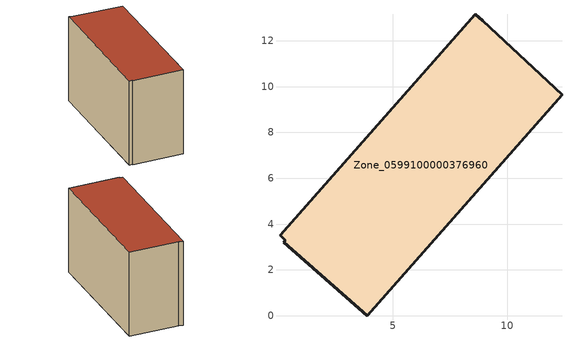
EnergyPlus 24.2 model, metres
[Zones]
Zone_0599100000376960
 floor ground (C_G): 12.38,9.63 3.87,0 0.23,3.22 0.3,3.29 0.07,3.5 8.6,13.16 8.92,12.87 z0
 wall outside (C_F): 3.87,0 12.38,9.63 8.92,12.87 8.6,13.16 0.07,3.5 0.3,3.29 0.23,3.22 3.87,0 z0:8.39
 roof outside (C_R): 0.07,3.5 0.3,3.29 0.23,3.22 3.87,0 12.38,9.63 8.92,12.87 8.6,13.16 z8.39
[BUILDING]
Pand.0599100000376960: North Axis=0; Terrain=City; Loads Convergence Tolerance Value=0.04; Temperature Convergence Tolerance Value=0.4; Solar Distribution=FullExterior; Maximum Number of Warmup Days=25; Minimum Number of Warmup Days=1
[Site:Location]
Rotterdam.The.Hague.AP_ZH_NLD Design_Conditions: Latitude=51.96; Longitude=4.45; Time Zone=1; Elevation=-4.5
[SITE:GROUNDTEMPERATURE:BUILDINGSURFACE]
18, 18, 18, 18, 18, 18, 18, 18, 18, 18, 18, 18
[MATERIAL] Thermal Absorptance=0.9; Solar Absorptance=0.7; Visible Absorptance=0.7
Name | Roughness | Thickness | Conductivity | Density | Specific Heat
G.TI.1992-2005 | MediumSmooth | 0.15 | 0.06 | 540 | 1210
F.TI.1992-2005 | Rough | 0.3 | 0.12 | 1920 | 840
R.TI.1992-2005 | MediumRough | 0.2 | 0.08 | 1500 | 1000
[CONSTRUCTION]
C_G: G.TI.1992-2005
C_F: F.TI.1992-2005
C_R: R.TI.1992-2005
[ZONE]
Zone_0599100000376960: Type=1; Multiplier=1; Ceiling Height=Autocalculate; Volume=Autocalculate; Floor Area=autocalculate; Part of Total Floor Area=Yes
[ZONEINFILTRATION:DESIGNFLOWRATE]
Infil_Zone_0599100000376960: Zone or ZoneList or Space or SpaceList=Zone_0599100000376960; Schedule=AlwaysOn; Design Flow Rate Calculation Method=Flow/Area; Flow Rate per Floor Area=0.0015; Constant Term Coefficient=1; Temperature Term Coefficient=0; Velocity Term Coefficient=0; Velocity Squared Term Coefficient=0
[HVACTEMPLATE:ZONE:IDEALLOADSAIRSYSTEM]
Zone_0599100000376960: Maximum Heating Supply Air Temperature=50; Minimum Cooling Supply Air Temperature=13; Maximum Heating Supply Air Humidity Ratio=0.0156; Minimum Cooling Supply Air Humidity Ratio=0.0077; Heating Limit=NoLimit; Cooling Limit=NoLimit; Dehumidification Control Type=ConstantSensibleHeatRatio; Cooling Sensible Heat Ratio=0.7; Dehumidification Setpoint=60; Humidification Control Type=None; Humidification Setpoint=30; Outdoor Air Method=None; Outdoor Air Flow Rate per Person=0.00944; Outdoor Air Flow Rate per Zone Floor Area=0; Outdoor Air Flow Rate per Zone=0; Demand Controlled Ventilation Type=None; Outdoor Air Economizer Type=NoEconomizer; Heat Recovery Type=None; Sensible Heat Recovery Effectiveness=0.7; Latent Heat Recovery Effectiveness=0.65
[ZONECONTROL:THERMOSTAT]
ThermostatControl_Zone_0599100000376960: Zone or ZoneList=Zone_0599100000376960; Control Type Schedule=DualSetpointControlType; Control 1=Thermostat_Zone_0599100000376960; Temperature Difference Between Cutout And Setpoint=0
[THERMOSTATSETPOINT:DUALSETPOINT]
Thermostat_Zone_0599100000376960: Heating Setpoint Temperature Schedule=HeatingSetpoint_Zone_0599100000376960; Cooling Setpoint Temperature Schedule=CoolingSetpoint_Zone_0599100000376960
[SCHEDULE:COMPACT]
HeatingSetpoint_Zone_0599100000376960: Through: 12/31, For: AllDays, Until: 24:00, 21
CoolingSetpoint_Zone_0599100000376960: Through: 12/31, For: AllDays, Until: 24:00, 24
DualSetpointControlType: Through: 12/31, For: AllDays, Until: 24:00, 4
AlwaysOn: Through: 12/31, For: AllDays, Until: 24:00, 1
